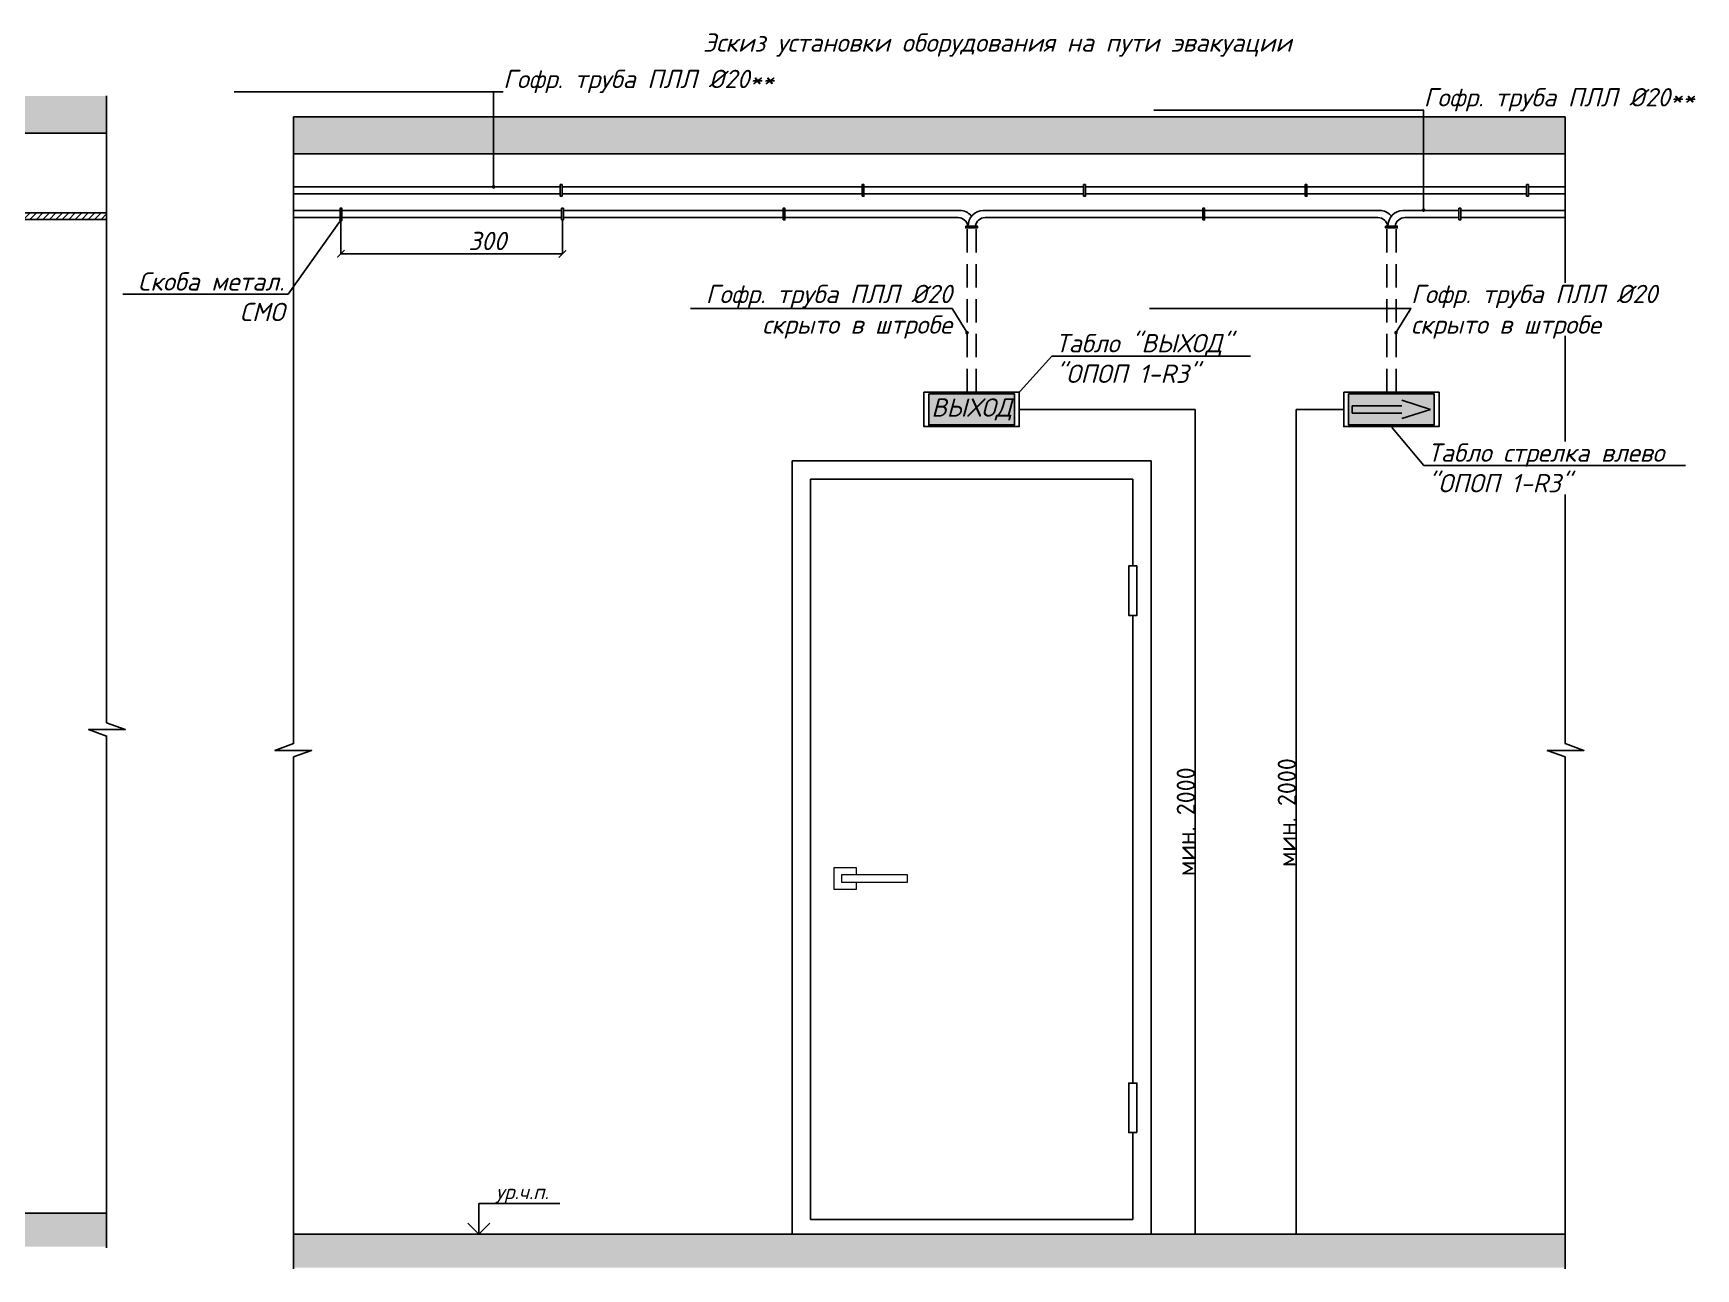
# Model space of a CAD drawing. Extents: x -152830 to 1281226, y -304852 to -2349.
# Drawn here: x 1119140 to 1141825, y -119287 to -102434 of the extents above; entities that cross this region are included whole.
import ezdxf
from ezdxf import colors
from ezdxf.entities.mleader import LeaderData, LeaderLine
from ezdxf.math import Vec2, Vec3

# ---------------------------------------------------------------- set-up
doc = ezdxf.new("R2010")
doc.units = 0
doc.header["$LTSCALE"] = 100
doc.header["$PDMODE"] = 1
doc.header["$PDSIZE"] = 200
doc.linetypes.add('DASHED', pattern=[19.049999999999997, 12.7, -6.35])
doc.layers.get('Defpoints').update_dxf_attribs({"color": 42})
doc.styles.add('BDG_GOST_Common_R', font='GOST_Common.ttf')
doc.styles.add('OlympDesign', font='isocpeui.ttf', dxfattribs={"height": 250})
doc.linetypes.add('зигзаг', pattern='A,0.00254,-5.08,[131,ltypeshp.shx,S=5.08,R=0,X=-5.08,Y=0],-10.16,[131,ltypeshp.shx,S=5.08,R=180,X=5.08,Y=0],-5.08', length=20.32254)
doc.dimstyles.new('BDG_D_1-4', dxfattribs={"dimtxt": 2.5, "dimasz": 2, "dimexe": 1, "dimexo": 0.5, "dimgap": 0.5, "dimtad": 1, "dimdec": 4, "dimlfac": 4, "dimdsep": 46, "dimtxsty": 'BDG_GOST_Common_R', "dimblk": 'ARCHTICK', "dimcen": 0, "dimclrd": 256, "dimclre": 256, "dimclrt": 256, "dimadec": 4, "dimazin": 2, "dimtfac": 1, "dimtdec": 4, "dimtofl": 0, "dimtmove": 1, "dimatfit": 3, "dimfxl": 1, "dimtolj": 1, "dimtzin": 0, "dimlwd": -1, "dimlwe": -1, "dimarcsym": 0})

# ---------------------------------------------------------------- blocks, each defined once
blk = doc.blocks.new('_Dot')
at = {"color": 0, "linetype": 'ByBlock', "lineweight": -2}
blk.add_line((-0.5, 0), (-1, 0), dxfattribs=at)
at = {"color": 0, "linetype": 'ByBlock', "const_width": 0.5}
blk.add_lwpolyline([(-0.25, 0, 1), (0.25, 0, 1)], format="xyb", close=True, dxfattribs=at)
blk = doc.blocks.new('_ArchTick')
at = {"color": 0, "linetype": 'ByBlock', "const_width": 0.15}
blk.add_lwpolyline([(-0.5, -0.5), (0.5, 0.5)], dxfattribs=at)
blk = doc.blocks.new('*D298')
at = {"transparency": 16777216}
for p, q in [((1132594.474280099, -107565.0705998413), (1134994.602888611, -107565.0705998413)), ((1134993.602888611, -118815.0705998413), (1134993.602888611, -107565.0705998413)), ((1134394.474280099, -118815.0705998413), (1134994.602888611, -118815.0705998413))]:
    blk.add_line(p, q, dxfattribs=at)
at = {"layer": 'Defpoints', "color": 0, "transparency": 16777216}
for p in [(1132593.974280099, -107565.0705998413), (1134993.602888611, -107565.0705998413), (1134393.974280099, -118815.0705998413)]:
    blk.add_point(p, dxfattribs=at)
at = {"transparency": 16777216, "xscale": 2, "yscale": 2, "zscale": 2}
for p, rotation in [((1134993.602888611, -107565.0705998413), 90), ((1134993.602888611, -118815.0705998413), 270)]:
    blk.add_blockref('_ArchTick', p, dxfattribs=dict(at, rotation=rotation))
at = {"transparency": 16777216, "insert": (1134867.508191625, -113190.0705998413), "char_height": 2.5, "attachment_point": 5, "rotation": 90, "style": 'BDG_GOST_Common_R'}
blk.add_mtext('\\A1;{\\H100x;мин. 2000}', dxfattribs=at)
blk = doc.blocks.new('_Open90')
at = {"color": 0, "linetype": 'ByBlock', "lineweight": -2}
for p, q in [((0, 0), (-1, 0)), ((-0.5, 0.5), (0, 0)), ((0, 0), (-0.5, -0.5))]:
    blk.add_line(p, q, dxfattribs=at)
blk = doc.blocks.new('*D299')
at = {"transparency": 16777216}
for p, q in [((1137021.653271061, -107565.0705998413), (1136370.258287664, -107565.0705998413)), ((1136371.258287664, -118815.0705998413), (1136371.258287664, -107565.0705998413)), ((1136667.761794846, -118815.0705998413), (1136370.258287664, -118815.0705998413))]:
    blk.add_line(p, q, dxfattribs=at)
at = {"layer": 'Defpoints', "color": 0, "transparency": 16777216}
for p in [(1136371.258287664, -107565.0705998413), (1137022.153271061, -107565.0705998413), (1136668.261794846, -118815.0705998413)]:
    blk.add_point(p, dxfattribs=at)
at = {"transparency": 16777216, "xscale": 2, "yscale": 2, "zscale": 2}
for p, rotation in [((1136371.258287664, -107565.0705998413), 90), ((1136371.258287664, -118815.0705998413), 270)]:
    blk.add_blockref('_ArchTick', p, dxfattribs=dict(at, rotation=rotation))
at = {"transparency": 16777216, "insert": (1136245.663590681, -113065.0705998413), "char_height": 2.5, "width": 1477.531057974106, "attachment_point": 5, "rotation": 90, "style": 'BDG_GOST_Common_R'}
blk.add_mtext('\\A1;{\\H100x;мин. 2000}', dxfattribs=at)
blk = doc.blocks.new('*D302')
at = {"transparency": 16777216}
for p, q in [((1123338.091844519, -104979.710519269), (1123338.091844519, -105443.7734637031)), ((1126360.504078845, -104979.710519269), (1126360.504078845, -105443.7734637031)), ((1123338.091844519, -105442.7734637031), (1126360.504078845, -105442.7734637031))]:
    blk.add_line(p, q, dxfattribs=at)
at = {"layer": 'Defpoints', "color": 0, "transparency": 16777216}
for p in [(1123338.091844519, -104979.210519269), (1126360.504078845, -104979.210519269), (1126360.504078845, -105442.7734637031)]:
    blk.add_point(p, dxfattribs=at)
at = {"transparency": 16777216, "xscale": 100, "yscale": 100, "zscale": 100, "rotation": 180}
blk.add_blockref('_ArchTick', (1123338.091844519, -105442.7734637031), dxfattribs=at)
at = {"transparency": 16777216, "xscale": 100, "yscale": 100, "zscale": 100}
blk.add_blockref('_ArchTick', (1126360.504078845, -105442.7734637031), dxfattribs=at)
at = {"transparency": 16777216, "insert": (1125334.796018842, -105267.7734637031), "char_height": 250, "attachment_point": 5, "style": 'OlympDesign'}
blk.add_mtext('\\A1;300', dxfattribs=at)

msp = doc.modelspace()

# ---------------------------------------------------------------- hatches: boundary and pattern name
h = msp.add_hatch()
h.set_pattern_fill('AR-CONC', color=252, scale=2.0174665)
h.set_pattern_definition([(49.99999999999999, (-2080064.192236504, -4859851.331290068), (367.5514665130268, -32.15657111537142), [38.43273682500001, -422.760105075]), (355, (-2080064.192236504, -4859851.331290068), (-71.1024220702579, 385.450784865438), [30.74618946, -338.2092626034054]), (100.4514447, (-2080033.563045979, -4859854.010997009), (296.4490434730102, 353.2941980381646), [32.66280038870519, -359.2911024573058]), (46.18420000000002, (-2080064.192236504, -4859748.84399187), (546.8928838520023, -84.8189881862913), [57.64910523749958, -634.1401576124933]), (96.63555760999981, (-2080018.617870016, -4859755.912185751), (478.9548874104167, 499.1739176007292), [48.99422063667481, -538.9371404199267]), (351.1841511700001, (-2080064.192236504, -4859748.84399187), (478.9548874376001, 499.1739175761386), [46.11921775482816, -507.3115852475806]), (21, (-2080012.948587405, -4859774.46581642), (305.8769553033673, -206.31661145831), [38.43273682500001, -422.7601050750001]), (326.0000000000001, (-2080012.948587405, -4859774.46581642), (124.6835218234284, 371.593051354914), [30.74618946, -338.2080840599999]), (71.45144499999999, (-2079987.458841141, -4859791.658867478), (430.560476444764, 165.2764418145562), [32.66280038870521, -359.2904830950904]), (37.50000000000001, (-2080064.192236504, -4859851.331290068), (6.231153589860097, 170.5869583327842), [0, -334.108592132, 0, -343.33244897, 0, -339.4891752875]), (7.500000000000001, (-2080064.192236504, -4859851.331290068), (134.8064306558478, 202.1109536462997), [0, -195.750739562, 0, -326.4220447670001, 0, -129.3902139775]), (327.5, (-2080178.465573998, -4859851.331290068), (273.549483464225, -11.55754909229492), [0, -128.10912275, 0, -399.7004629800001, 0, -530.3717681850001]), (317.5, (-2080229.709223098, -4859851.331290068), (298.845661118715, 51.29709387229978), [0, -166.541859575, 0, -265.4421023380001, 0, -376.6408208850001])])
h.paths.add_polyline_path([(1120139.481647483, -103795.4520767464), (1120139.481647483, -103287.821265505), (1110359.004349111, -103287.821265506), (1110359.004349111, -103795.4520767476)])
h = msp.add_hatch()
h.set_pattern_fill('AR-CONC', color=252, scale=2.0174665)
h.set_pattern_definition([(49.99999999999999, (-2062196.710366364, -4860135.944518851), (367.5514665130268, -32.15657111537142), [38.43273682500001, -422.760105075]), (355, (-2062196.710366364, -4860135.944518851), (-71.1024220702579, 385.450784865438), [30.74618946, -338.2092626034054]), (100.4514447, (-2062166.081175839, -4860138.624225792), (296.4490434730102, 353.2941980381646), [32.66280038870519, -359.2911024573058]), (46.18420000000002, (-2062196.710366364, -4860033.457220653), (546.8928838520023, -84.8189881862913), [57.64910523749958, -634.1401576124933]), (96.63555760999981, (-2062151.135999877, -4860040.525414534), (478.9548874104167, 499.1739176007292), [48.99422063667481, -538.9371404199267]), (351.1841511700001, (-2062196.710366364, -4860033.457220653), (478.9548874376001, 499.1739175761386), [46.11921775482816, -507.3115852475806]), (21, (-2062145.466717265, -4860059.079045203), (305.8769553033673, -206.31661145831), [38.43273682500001, -422.7601050750001]), (326.0000000000001, (-2062145.466717265, -4860059.079045203), (124.6835218234284, 371.593051354914), [30.74618946, -338.2080840599999]), (71.45144499999999, (-2062119.976971, -4860076.272096261), (430.560476444764, 165.2764418145562), [32.66280038870521, -359.2904830950904]), (37.50000000000001, (-2062196.710366364, -4860135.944518851), (6.231153589860097, 170.5869583327842), [0, -334.108592132, 0, -343.33244897, 0, -339.4891752875]), (7.500000000000001, (-2062196.710366364, -4860135.944518851), (134.8064306558478, 202.1109536462997), [0, -195.750739562, 0, -326.4220447670001, 0, -129.3902139775]), (327.5, (-2062310.983703857, -4860135.944518851), (273.549483464225, -11.55754909229492), [0, -128.10912275, 0, -399.7004629800001, 0, -530.3717681850001]), (317.5, (-2062362.227352958, -4860135.944518851), (298.845661118715, 51.29709387229978), [0, -166.541859575, 0, -265.4421023380001, 0, -376.6408208850001])])
h.paths.add_polyline_path([(1140043.397120292, -104080.0653055299), (1140043.397120292, -103572.4344942885), (1122692.266854483, -103572.4344942908), (1122692.266854483, -104080.0653055323)])
at = {"linetype": 'Continuous'}
h = msp.add_hatch(dxfattribs=at)
h.set_pattern_fill('ANSI31', color=256, scale=498.7180824616427, style=0)
h.set_pattern_definition([(45, (1107242.194010412, -110037.7782404511), (-44.08086725112241, 44.08086725112241), [])])
h.paths.add_polyline_path([(1114940.850070214, -104973.1943201766), (1114940.850070214, -104883.9453894818), (1110359.004349111, -104883.7290412164), (1110359.004349111, -104972.9779719113)])
h.paths.add_polyline_path([(1115567.847067719, -104883.9749953919), (1115567.847067719, -104973.1943201766), (1114940.850070214, -104973.1943201766), (1120139.481647483, -104973.4397921965), (1120139.481647483, -104884.1908615016)])
h = msp.add_hatch(color=100)
h.dxf.hatch_style = 1
h.paths.add_polyline_path([(1131358.974280098, -107353.5705998413), (1132528.974280098, -107353.5705998413), (1132528.974280098, -107776.5705998413), (1131358.974280098, -107776.5705998413)])
h = msp.add_hatch(color=100)
h.dxf.hatch_style = 1
h.paths.add_polyline_path([(1137087.153271061, -107353.5705998413), (1137087.153271061, -107776.5705998413), (1138257.153271061, -107776.5705998413), (1138257.153271061, -107353.5705998413)])
at = {"true_color": 0x000000}
h = msp.add_hatch(color=18, dxfattribs=at)
h.dxf.hatch_style = 1
h.paths.add_polyline_path([(1137814.179228262, -107615.0705998413), (1137814.179228262, -107690.0705998413), (1138207.153271061, -107565.0705998413), (1137814.179228262, -107440.0705998413), (1137814.179228262, -107515.0705998413), (1137137.153271061, -107515.0705998413), (1137137.153271061, -107615.0705998413)])
h = msp.add_hatch()
h.set_pattern_fill('AR-CONC', color=252, scale=2.0174665)
h.set_pattern_definition([(49.99999999999999, (-2080064.192236507, -4875042.380800687), (367.5514665130268, -32.15657111537142), [38.43273682500001, -422.760105075]), (355, (-2080064.192236507, -4875042.380800687), (-71.1024220702579, 385.450784865438), [30.74618946, -338.2092626034054]), (100.4514447, (-2080033.563045981, -4875045.060507625), (296.4490434730102, 353.2941980381646), [32.66280038870519, -359.2911024573058]), (46.18420000000002, (-2080064.192236507, -4874939.893502487), (546.8928838520023, -84.8189881862913), [57.6491052374996, -634.1401576124936]), (96.63555760999981, (-2080018.617870017, -4874946.96169637), (478.9548874104167, 499.1739176007292), [48.99422063667481, -538.9371404199267]), (351.1841511700001, (-2080064.192236507, -4874939.893502487), (478.9548874376001, 499.1739175761386), [46.11921775482816, -507.3115852475806]), (21, (-2080012.948587406, -4874965.515327036), (305.8769553033673, -206.31661145831), [38.43273682500001, -422.7601050750001]), (326.0000000000001, (-2080012.948587406, -4874965.515327036), (124.6835218234284, 371.593051354914), [30.74618946, -338.2080840599999]), (71.45144499999999, (-2079987.458841141, -4874982.708378093), (430.560476444764, 165.2764418145562), [32.66280038870521, -359.2904830950904]), (37.50000000000001, (-2080064.192236507, -4875042.380800687), (6.231153589860097, 170.5869583327842), [0, -334.108592132, 0, -343.33244897, 0, -339.4891752875]), (7.500000000000001, (-2080064.192236507, -4875042.380800687), (134.8064306558478, 202.1109536462997), [0, -195.750739562, 0, -326.4220447670001, 0, -129.3902139775]), (327.5, (-2080178.465573999, -4875042.380800687), (273.549483464225, -11.55754909229492), [0, -128.10912275, 0, -399.7004629800001, 0, -530.3717681850001]), (317.5, (-2080229.7092231, -4875042.380800687), (298.845661118715, 51.29709387229978), [0, -166.541859575, 0, -265.4421023380001, 0, -376.6408208850001])])
h.paths.add_polyline_path([(1120139.481647483, -118986.5015873643), (1120139.481647483, -118530.4573710563), (1110359.004349111, -118530.4573710579), (1110359.004349111, -118986.5015873659)])
h = msp.add_hatch()
h.set_pattern_fill('AR-CONC', color=252, scale=2.0174665)
h.set_pattern_definition([(49.99999999999999, (-2062196.710366366, -4875326.99402947), (367.5514665130268, -32.15657111537142), [38.43273682500001, -422.760105075]), (355, (-2062196.710366366, -4875326.99402947), (-71.1024220702579, 385.450784865438), [30.74618946, -338.2092626034054]), (100.4514447, (-2062166.081175841, -4875329.673736408), (296.4490434730102, 353.2941980381646), [32.66280038870519, -359.2911024573058]), (46.18420000000002, (-2062196.710366366, -4875224.50673127), (546.8928838520023, -84.8189881862913), [57.6491052374996, -634.1401576124936]), (96.63555760999981, (-2062151.135999877, -4875231.574925153), (478.9548874104167, 499.1739176007292), [48.99422063667481, -538.9371404199267]), (351.1841511700001, (-2062196.710366366, -4875224.50673127), (478.9548874376001, 499.1739175761386), [46.11921775482816, -507.3115852475806]), (21, (-2062145.466717265, -4875250.128555819), (305.8769553033673, -206.31661145831), [38.43273682500001, -422.7601050750001]), (326.0000000000001, (-2062145.466717265, -4875250.128555819), (124.6835218234284, 371.593051354914), [30.74618946, -338.2080840599999]), (71.45144499999999, (-2062119.976971, -4875267.321606876), (430.560476444764, 165.2764418145562), [32.66280038870521, -359.2904830950904]), (37.50000000000001, (-2062196.710366366, -4875326.99402947), (6.231153589860097, 170.5869583327842), [0, -334.108592132, 0, -343.33244897, 0, -339.4891752875]), (7.500000000000001, (-2062196.710366366, -4875326.99402947), (134.8064306558478, 202.1109536462997), [0, -195.750739562, 0, -326.4220447670001, 0, -129.3902139775]), (327.5, (-2062310.983703859, -4875326.99402947), (273.549483464225, -11.55754909229492), [0, -128.10912275, 0, -399.7004629800001, 0, -530.3717681850001]), (317.5, (-2062362.22735296, -4875326.99402947), (298.845661118715, 51.29709387229978), [0, -166.541859575, 0, -265.4421023380001, 0, -376.6408208850001])])
h.paths.add_polyline_path([(1140043.397120292, -119271.1148161477), (1140043.397120292, -118815.0705998399), (1122692.266854483, -118815.0705998431), (1122692.266854483, -119271.1148161509)])

# ---------------------------------------------------------------- linework, layer by layer
at = {"color": 252}
for p, q in [((1110359.004349111, -103795.4520767494), (1120139.481647483, -103795.4520767494)), ((1122692.266854483, -104080.0653055332), (1140043.397120292, -104080.0653055332)), ((1110359.004349111, -118530.4573710575), (1120139.481647483, -118530.4573710575)), ((1122692.266854483, -118815.0705998413), (1140043.397120292, -118815.0705998413))]:
    msp.add_line(p, q, dxfattribs=at)
for p, q in [((1129493.974280098, -108265.0705998413), (1134393.974280098, -108265.0705998413)), ((1129493.974280098, -118815.0705998413), (1129493.974280098, -108265.0705998413)), ((1134393.974280098, -118815.0705998413), (1134393.974280098, -108265.0705998413)), ((1134143.974280098, -108515.0705998413), (1129743.974280098, -108515.0705998413)), ((1134143.974280098, -109699.5960665032), (1134143.974280098, -108515.0705998413)), ((1134143.974280098, -116755.8328575975), (1134143.974280098, -110374.3083420855)), ((1134143.974280098, -118615.0705998413), (1134143.974280098, -117430.5451331794)), ((1134143.974280098, -118615.0705998413), (1129743.974280098, -118615.0705998413))]:
    msp.add_line(p, q)
at = {"lineweight": 9}
for p, q in [((1130068.974280098, -114115.0705998413), (1130068.974280098, -113815.0705998413)), ((1130068.974280098, -113815.0705998413), (1130368.974280098, -113815.0705998413)), ((1130368.974280098, -113815.0705998413), (1130368.974280098, -113915.0705998413)), ((1130168.974280098, -113915.0705998413), (1130168.974280098, -114015.0705998413)), ((1131068.974280098, -113915.0705998413), (1130168.974280098, -113915.0705998413)), ((1130168.974280098, -114015.0705998413), (1131068.974280098, -114015.0705998413)), ((1130368.974280098, -114015.0705998413), (1130368.974280098, -114115.0705998413)), ((1131068.974280098, -114015.0705998413), (1131068.974280098, -113915.0705998413)), ((1130368.974280098, -114115.0705998413), (1130068.974280098, -114115.0705998413))]:
    msp.add_line(p, q, dxfattribs=at)
at = {"color": 252}
for points in [[(1120139.481647483, -103287.8212655059), (1120139.481647483, -111838.3357892863), (1120393.866753278, -111931.5450726118), (1119893.678142178, -111931.5450726118), (1120139.481647483, -112021.357032099), (1120139.481647483, -119002.8294978829)], [(1122692.266854483, -103572.4344942894), (1122692.266854483, -112122.9490180699), (1122437.881748687, -112216.1583013957), (1122938.070359788, -112216.1583013957), (1122692.266854483, -112305.9702608826), (1122692.266854483, -119287.4427266664)], [(1122692.266854483, -103572.4344942894), (1140043.397120292, -103572.4344942894)], [(1140043.397120292, -103572.4344942894), (1140043.397120292, -112122.9490180699), (1140297.782226087, -112216.1583013957), (1139797.593614987, -112216.1583013957), (1140043.397120292, -112305.9702608826), (1140043.397120292, -119287.4427266664)]]:
    msp.add_lwpolyline(points, dxfattribs=at)
at = {"linetype": 'зигзаг', "ltscale": 0.05}
for points in [[(1124486.765490736, -104528.9688285155), (1122692.266854483, -104528.9688285155)], [(1126331.474280097, -104528.9688285006), (1124432.912073507, -104528.9688285062)], [(1127886.765490332, -104528.9688285006), (1126356.474280097, -104528.9688285006)], [(1127832.912073175, -104528.9688285006), (1130450.074080571, -104528.9688285006)], [(1133472.486314896, -104528.4530428186), (1130475.074080571, -104528.4530428186)], [(1136494.898549221, -104528.4530428186), (1133497.486314896, -104528.4530428186)], [(1139517.310783547, -104528.4530428186), (1136519.898549221, -104528.4530428186)], [(1140043.397120292, -104528.4530428186), (1139542.310783547, -104528.4530428186)], [(1124459.838782086, -104626.2346935522), (1122692.266854483, -104626.234693549)], [(1126331.474280097, -104626.2346935466), (1124459.838782086, -104626.2346935522)], [(1127859.838781754, -104626.2346935466), (1126356.474280097, -104626.2346935466)], [(1127859.838781754, -104626.2346935466), (1130450.074080571, -104626.2346935317)], [(1133472.486314896, -104625.7189078558), (1130475.074080571, -104625.7189078558)], [(1136494.898549221, -104625.7189078558), (1133497.486314896, -104625.7189078558)], [(1139517.310783547, -104625.7189078558), (1136519.898549221, -104625.7189078558)], [(1140043.397120292, -104625.7189078558), (1139542.310783547, -104625.7189078558)], [(1123325.591844519, -104851.0832610464), (1122692.266854483, -104851.0832610464)], [(1123325.591844519, -104948.3491260832), (1122692.266854483, -104948.3491260822)], [(1126348.004078845, -104851.0832610464), (1123350.591844519, -104851.0832610464)], [(1126348.004078845, -104948.3491260832), (1123350.591844519, -104948.3491260776)], [(1129370.41631317, -104851.0832610464), (1126373.004078845, -104851.0832610464)], [(1129370.41631317, -104948.3491260832), (1126373.004078845, -104948.3491260776)], [(1131786.765490334, -104851.0832610315), (1129395.41631317, -104851.0832610464)], [(1131759.838781754, -104948.3491260776), (1129400.117645897, -104948.3491260776)], [(1135098.595304132, -104851.0832610464), (1132101.183069807, -104851.0832610464)], [(1135098.595304132, -104948.3491260832), (1132128.109778442, -104948.3491260776)], [(1137514.944481296, -104851.0832610315), (1135123.595304132, -104851.0832610464)], [(1137488.017772717, -104948.3491260776), (1135128.296636859, -104948.3491260776)], [(1137829.362060422, -104851.0832610464), (1138592.922631502, -104851.0832610464)], [(1137856.288769405, -104948.3491260776), (1138592.922631502, -104948.3491260776)], [(1140043.397120292, -104850.5674753649), (1138617.922631502, -104850.5674753649)], [(1140043.397120292, -104947.8333404016), (1138617.922631502, -104947.8333404016)]]:
    msp.add_lwpolyline(points, dxfattribs=at)
for points in [[(1126331.474280097, -104657.0960867231), (1126331.474280097, -104498.1074353148), (1126356.474280097, -104498.1074353148), (1126356.474280097, -104657.0960867231)], [(1130450.074080571, -104657.0960867231), (1130450.074080571, -104498.1074353148), (1130475.074080571, -104498.1074353148), (1130475.074080571, -104657.0960867231)], [(1133472.486314896, -104656.5803010416), (1133472.486314896, -104497.5916496328), (1133497.486314896, -104497.5916496328), (1133497.486314896, -104656.5803010416)], [(1136494.898549221, -104656.5803010416), (1136494.898549221, -104497.5916496328), (1136519.898549221, -104497.5916496328), (1136519.898549221, -104656.5803010416)], [(1139517.310783547, -104656.5803010416), (1139517.310783547, -104497.5916496328), (1139542.310783547, -104497.5916496328), (1139542.310783547, -104656.5803010416)], [(1123325.591844519, -104979.210519269), (1123325.591844519, -104820.2218678606), (1123350.591844519, -104820.2218678606), (1123350.591844519, -104979.210519269)], [(1126348.004078845, -104979.210519269), (1126348.004078845, -104820.2218678606), (1126373.004078845, -104820.2218678606), (1126373.004078845, -104979.210519269)], [(1129370.41631317, -104979.2105192694), (1129370.41631317, -104820.2218678606), (1129395.41631317, -104820.2218678606), (1129395.41631317, -104979.2105192694)], [(1135098.595304132, -104979.2105192694), (1135098.595304132, -104820.2218678606), (1135123.595304132, -104820.2218678606), (1135123.595304132, -104979.2105192694)], [(1138592.922631502, -104979.2105192694), (1138592.922631502, -104820.2218678606), (1138617.922631502, -104820.2218678606), (1138617.922631502, -104979.2105192694)], [(1131864.479954394, -105064.9340117195), (1132023.468605803, -105064.9340117195), (1132023.468605803, -105089.9340117195), (1131864.479954394, -105089.9340117195)], [(1137592.658945357, -105064.9340117195), (1137751.647596766, -105064.9340117195), (1137751.647596766, -105089.9340117195), (1137592.658945357, -105089.9340117195)], [(1134199.658652052, -109699.5960665032), (1134088.289908145, -109699.5960665032), (1134088.289908145, -110374.3083420855), (1134199.658652052, -110374.3083420855)], [(1134199.658652052, -117430.5451331794), (1134088.289908145, -117430.5451331794), (1134088.289908145, -116755.8328575975), (1134199.658652052, -116755.8328575975)]]:
    msp.add_lwpolyline(points, close=True)
for points in [[(1115567.847067719, -104883.9749953919), (1120139.481647483, -104884.1908615016), (1120139.481647483, -104973.4397921965), (1110359.004349111, -104972.9779719113), (1110359.004349111, -104883.7290412164), (1114940.850070214, -104883.9453894818)], [(1137137.153271061, -107615.0705998413), (1137137.153271061, -107515.0705998413)], [(1138207.153271061, -107565.0705998413), (1137814.179228262, -107440.0705998413)], [(1137137.153271061, -107615.0705998413), (1137814.179228262, -107615.0705998413)], [(1138207.153271061, -107565.0705998413), (1137814.179228262, -107690.0705998413)], [(1129743.974280098, -118615.0705998413), (1129743.974280098, -108515.0705998413)]]:
    msp.add_lwpolyline(points)
at = {"linetype": 'DASHED', "ltscale": 0.25}
for points in [[(1131881.474280098, -107330.0705998413), (1131881.474280098, -105089.9340117195)], [(1132006.474280098, -107330.0705998413), (1132006.474280098, -105089.9340117195)], [(1137609.653271061, -107330.0705998413), (1137609.653271061, -105089.9340117195)], [(1137734.653271061, -107330.0705998413), (1137734.653271061, -105089.9340117195)]]:
    msp.add_lwpolyline(points, dxfattribs=at)
at = {"color": 100}
for points in [[(1131293.974280098, -107330.0705998413), (1132593.974280098, -107330.0705998413), (1132593.974280098, -107800.0705998413), (1131293.974280098, -107800.0705998413)], [(1131358.974280098, -107353.5705998413), (1132528.974280098, -107353.5705998413), (1132528.974280098, -107776.5705998413), (1131358.974280098, -107776.5705998413)], [(1137022.153271061, -107330.0705998413), (1138322.153271061, -107330.0705998413), (1138322.153271061, -107800.0705998413), (1137022.153271061, -107800.0705998413)], [(1137087.153271061, -107353.5705998413), (1138257.153271061, -107353.5705998413), (1138257.153271061, -107776.5705998413), (1137087.153271061, -107776.5705998413)]]:
    msp.add_lwpolyline(points, close=True, dxfattribs=at)
at = {"color": 18, "true_color": 0x000000}
msp.add_lwpolyline([(1137137.153271061, -107515.0705998413), (1137814.179228262, -107515.0705998413)], dxfattribs=at)
msp.add_lwpolyline([(1125067.488078853, -118663.6518554528, 10, 10, 0), (1125218.889142836, -118815.0705998413, 10, 10, 0), (1125370.29020682, -118663.6518554528, 0, 0, 0)], format="xyseb")
at = {"linetype": 'зигзаг', "ltscale": 0.05}
for centre, radius, start, end in [((1131757.419643658, -105086.9074449216), 138.5794355234712, 9.123439733982787, 88.99975459453356), ((1131778.891714108, -105063.5619145253), 212.6244918691592, 42.97112465360967, 87.87777357242187), ((1132109.056846089, -105063.5619145253), 212.624491869033, 92.12222642757814, 180.3697406896626), ((1132130.528916538, -105086.9074449216), 138.5794355234712, 91.00024540546644, 170.8765602660172), ((1137485.598634621, -105086.9074449216), 138.5794355234712, 9.123439733982787, 88.99975459453356), ((1137507.070705071, -105063.5619145253), 212.6244918691592, 42.97112465360967, 87.87777357242187), ((1137837.235837052, -105063.5619145253), 212.624491869033, 92.12222642757814, 180.3697406896626), ((1137858.707907501, -105086.9074449216), 138.5794355234712, 91.00024540546644, 170.8765602660172)]:
    msp.add_arc(centre, radius, start, end, dxfattribs=at)

# ---------------------------------------------------------------- texts
at = {"linetype": 'Continuous', "insert": (1132295.224764573, -102594.6017893169), "char_height": 250, "attachment_point": 5, "style": 'OlympDesign'}
msp.add_mtext_dynamic_manual_height_columns('Эскиз установки оборудования на пути эвакуации', width=9839.889307704027, gutter_width=1, heights=[0], dxfattribs=at)
at = {"color": 18, "true_color": 0x000000, "insert": (1131943.974280098, -107565.0705998413), "char_height": 250, "width": 1300, "attachment_point": 5, "style": 'OlympDesign'}
msp.add_mtext('ВЫХОД', dxfattribs=at)

# ---------------------------------------------------------------- dimensions: what is measured, and where the dimension line sits
dim = msp.add_linear_dim(base=(1126360.504078845, -105442.7734637031), p1=(1123338.091844519, -104979.210519269), p2=(1126360.504078845, -104979.210519269), text='300', dimstyle='BDG_D_1-4', override={"dimtxt": 250, "dimasz": 100, "dimgap": 50, "dimdec": 0, "dimlfac": 0.1, "dimtxsty": 'OlympDesign'})
dim.commit()
dim.dimension.update_dxf_attribs({"geometry": '*D302', "text_midpoint": (1125334.796018842, -105442.7734637031), "dimtype": 160})
for base, p1, p2, picture, middle in [((1134993.602888611, -107565.0705998413), (1134393.974280098, -118815.0705998413), (1132593.974280098, -107565.0705998413), '*D298', (1134993.102888595, -113190.0705998413)), ((1136371.258287664, -107565.0705998413), (1136668.261794846, -118815.0705998413), (1137022.153271061, -107565.0705998413), '*D299', (1136371.258287651, -113065.0705998413))]:
    dim = msp.add_linear_dim(base=base, p1=p1, p2=p2, angle=90, text='{\\H100x;мин. 2000}', dimstyle='BDG_D_1-4')
    dim.commit()
    dim.dimension.update_dxf_attribs({"geometry": picture, "text_midpoint": middle, "dimtype": 160})

# ---------------------------------------------------------------- leaders
ml = msp.add_multileader_mtext('Standard')
ml.set_content('Гофр. труба ПЛЛ %%C20**', color=256, style='OlympDesign')
ml.set_leader_properties(color=256, linetype='ByLayer', lineweight=-1)
ml.set_arrow_properties(name='DOT')
ml.build(insert=Vec2(0, 0))
ml.multileader.update_dxf_attribs({"text_left_attachment_type": 6, "text_right_attachment_type": 6, "dogleg_length": 2, "arrow_head_size": 50})
ctx = ml.context
ctx.base_point, ctx.char_height, ctx.arrow_head_size, ctx.landing_gap_size, ctx.plane_origin = Vec3(1125551.151612689, -103232.0317841306), 250, 50, 0, Vec3(1137910.666571118, -95528.58022978841)
ctx.left_attachment, ctx.right_attachment = 6, 6
notes = []
notes.append((ctx, [(1, (1, 1, 0), (1125421.358844451, -103232.0317841306), (1, 0), 129.792768238578, [(0, [(1125421.358844451, -104528.9688285057)], 0, [])])]))
ctx.mtext.insert, ctx.mtext.width, ctx.mtext.defined_height, ctx.mtext.flow_direction = Vec3(1125551.151612689, -102932.0317841306), 3632.611476213206, 71.36492098099365, 5
ml = msp.add_multileader_mtext('Standard')
ml.set_content('Гофр. труба ПЛЛ %%C20**', color=256, style='OlympDesign')
ml.set_leader_properties(color=256, linetype='ByLayer', lineweight=-1)
ml.set_arrow_properties(name='DOT')
ml.build(insert=Vec2(0, 0))
ml.multileader.update_dxf_attribs({"text_left_attachment_type": 6, "text_right_attachment_type": 6, "dogleg_length": 2, "arrow_head_size": 50})
ctx = ml.context
ctx.base_point, ctx.char_height, ctx.arrow_head_size, ctx.landing_gap_size, ctx.plane_origin = Vec3(1138112.525039144, -103482.0317841404), 250, 50, 0, Vec3(1150599.832765811, -95778.58022979819)
ctx.left_attachment, ctx.right_attachment = 6, 6
notes.append((ctx, [(1, (1, 1, 0), (1138110.525039144, -103482.0317841404), (1, 0), 2, [(0, [(1138110.525039144, -104845.7871519181)], 0, [])])]))
ctx.mtext.insert, ctx.mtext.width, ctx.mtext.defined_height, ctx.mtext.flow_direction = Vec3(1138112.525039144, -103182.0317841404), 3644.258590103593, 71.36492098099365, 5
ml = msp.add_multileader_mtext('Standard')
ml.set_content('Шпилька', color=256, style='OlympDesign')
ml.set_leader_properties(color=256, linetype='ByLayer', lineweight=-1)
ml.set_arrow_properties(name='DOT')
ml.build(insert=Vec2(0, 0))
ml.multileader.update_dxf_attribs({"text_left_attachment_type": 6, "text_right_attachment_type": 6, "dogleg_length": 2, "arrow_head_size": 50})
ctx = ml.context
ctx.base_point, ctx.char_height, ctx.arrow_head_size, ctx.landing_gap_size, ctx.plane_origin = Vec3(1116490.620724505, -104166.4191064666), 250, 50, 0, Vec3(1102483.362904373, -97129.56044176183)
ctx.left_attachment, ctx.right_attachment = 6, 6
notes.append((ctx, [(0, (1, 1, 0), (1116488.620724505, -104166.4191064666), (1, 0), 2, [(0, [(1115324.274004694, -103896.4928446867)], 0, [])])]))
ctx.mtext.insert, ctx.mtext.width, ctx.mtext.defined_height, ctx.mtext.flow_direction = Vec3(1116490.620724505, -103866.4191064666), 3607.549119187519, 71.36492098099365, 5
ml = msp.add_multileader_mtext('Standard')
ml.set_content('Состав подвеса:\\P-Трос\\P-Саморез и мет. дюбель\\P-Зажим', color=256, style='OlympDesign')
ml.set_leader_properties(color=256, linetype='ByLayer', lineweight=-1)
ml.set_arrow_properties(name='DOT')
ml.build(insert=Vec2(0, 0))
ml.multileader.update_dxf_attribs({"text_left_attachment_type": 6, "text_right_attachment_type": 6, "dogleg_length": 2, "arrow_head_size": 50})
ctx = ml.context
ctx.base_point, ctx.char_height, ctx.arrow_head_size, ctx.landing_gap_size, ctx.plane_origin = Vec3(1116490.620724505, -105421.4935588193), 250, 50, 0, Vec3(1102483.362904373, -95275.16860574888)
ctx.left_attachment, ctx.right_attachment = 6, 6
notes.append((ctx, [(0, (1, 1, 0), (1116488.620724505, -105421.4935588193), (1, 0), 2, [(0, [(1115496.620642022, -104273.1906169757)], 0, [])])]))
ctx.mtext.insert, ctx.mtext.width, ctx.mtext.defined_height, ctx.mtext.flow_direction = Vec3(1116490.620724505, -105121.4935588193), 3607.549119187519, 71.36492098099365, 5
ml = msp.add_multileader_mtext('Standard')
ml.set_content('Скоба метал.\\PСМО', color=256, style='OlympDesign')
ml.set_leader_properties(color=256, linetype='ByLayer', lineweight=-1)
ml.set_arrow_properties(name='DOT')
ml.build(insert=Vec2(0, 0))
ml.multileader.update_dxf_attribs({"text_left_attachment_type": 6, "text_right_attachment_type": 6, "dogleg_length": 50, "arrow_head_size": 50})
ctx = ml.context
ctx.base_point, ctx.char_height, ctx.arrow_head_size, ctx.landing_gap_size, ctx.plane_origin = Vec3(1120435.931516269, -105994.4958652941), 250, 50, 0, Vec3(1110848.784117856, -98175.66020428049)
ctx.left_attachment, ctx.right_attachment, ctx.text_align_type = 6, 6, 2
notes.append((ctx, [(1, (1, 1, 0), (1122616.613334451, -105994.4958652941), (-1, 0), 50, [(0, [(1123338.091844519, -104979.210519269)], 0, [])])]))
ctx.mtext.insert, ctx.mtext.width, ctx.mtext.defined_height, ctx.mtext.alignment, ctx.mtext.flow_direction = Vec3(1122566.613334451, -105694.4958652941), 3346.015673994552, 71.36492098099365, 3, 5
ml = msp.add_multileader_mtext('Standard')
ml.set_content('Гофр. труба ПЛЛ %%C20\\Pскрыто в штробе', color=256, style='OlympDesign')
ml.set_leader_properties(color=256, linetype='ByLayer', lineweight=-1)
ml.set_arrow_properties(name='DOT')
ml.build(insert=Vec2(0, 0))
ml.multileader.update_dxf_attribs({"text_left_attachment_type": 6, "text_right_attachment_type": 6, "dogleg_length": 2, "arrow_head_size": 50})
ctx = ml.context
ctx.base_point, ctx.char_height, ctx.arrow_head_size, ctx.landing_gap_size, ctx.plane_origin = Vec3(1128159.925901091, -106190.2871824571), 250, 50, 0, Vec3(1140089.6676454, -97691.92928441692)
ctx.left_attachment, ctx.right_attachment, ctx.text_align_type = 6, 6, 2
notes.append((ctx, [(0, (1, 1, 0), (1131678.781961697, -106190.2871824571), (-1, 0), 2, [(0, [(1131881.474280098, -106517.8968632173)], 0, [])])]))
ctx.mtext.insert, ctx.mtext.width, ctx.mtext.defined_height, ctx.mtext.alignment, ctx.mtext.flow_direction = Vec3(1131676.781961697, -105865.2871824571), 4091.711568340193, 71.36492098099365, 3, 5
at = {"ltscale": 2}
ml = msp.add_multileader_mtext('Standard', dxfattribs=at)
ml.set_content('ур.ч.п.', color=256, style='OlympDesign')
ml.set_leader_properties(color=256, linetype='ByLayer', lineweight=-1)
ml.set_arrow_properties(name='OPEN90')
ml.build(insert=Vec2(0, 0))
ml.multileader.update_dxf_attribs({"text_left_attachment_type": 6, "text_right_attachment_type": 6, "dogleg_length": 100, "arrow_head_size": 302.619975})
ctx = ml.context
ctx.base_point, ctx.char_height, ctx.arrow_head_size, ctx.landing_gap_size, ctx.plane_origin = Vec3(1125400.720859407, -118397.3872531516), 200, 302.619975, 50.4366625, Vec3(1125218.889142837, -118948.2176756699)
ctx.left_attachment, ctx.right_attachment = 6, 6
notes.append((ctx, [(0, (1, 1, 0), (1125218.889142837, -118397.3872531516), (1, 0), 181.8317165698691, [(0, [(1125218.889142836, -118815.0705998413)], 0, [])])]))
ctx.mtext.insert, ctx.mtext.flow_direction = Vec3(1125451.157521907, -118137.3872531516), 5
for ctx, leaders in notes:
    for number, flags, end, landing, length, lines in leaders:
        leader = LeaderData()
        leader.index, (leader.has_last_leader_line, leader.has_dogleg_vector, leader.attachment_direction) = number, flags
        leader.last_leader_point, leader.dogleg_vector, leader.dogleg_length = Vec3(end), Vec3(landing), length
        for number, points, colour, breaks in lines:
            line = LeaderLine()
            line.index, line.vertices, line.color, line.breaks = number, Vec3.list(points), colors.encode_raw_color(colour), breaks
            leader.lines.append(line)
        ctx.leaders.append(leader)

# ---------------------------------------------------------------- next in the draw order: leaders
ml = msp.add_multileader_mtext('Standard')
ml.set_content('Гофр. труба ПЛЛ %%C20\\Pскрыто в штробе', color=256, style='OlympDesign')
ml.set_leader_properties(color=256, linetype='ByLayer', lineweight=-1)
ml.set_arrow_properties(name='DOT')
ml.build(insert=Vec2(0, 0))
ml.multileader.update_dxf_attribs({"text_left_attachment_type": 6, "text_right_attachment_type": 6, "dogleg_length": 2, "arrow_head_size": 50})
ctx = ml.context
ctx.base_point, ctx.char_height, ctx.arrow_head_size, ctx.landing_gap_size, ctx.plane_origin = Vec3(1137939.345589463, -106190.2871824571), 250, 50, 0, Vec3(1129526.45990576, -97691.92928441692)
ctx.left_attachment, ctx.right_attachment = 6, 6
notes = []
notes.append((ctx, [(0, (1, 1, 0), (1137937.345589463, -106190.2871824571), (1, 0), 2, [(0, [(1137734.653271061, -106517.8968632173)], 0, [])])]))
ctx.mtext.insert, ctx.mtext.width, ctx.mtext.defined_height, ctx.mtext.flow_direction = Vec3(1137939.345589463, -105865.2871824571), 3830.925992296077, 71.36492098099365, 5
ctx.mtext.has_bg_fill, ctx.mtext.bg_color, ctx.mtext.bg_scale_factor, ctx.mtext.bg_transparency, ctx.mtext.use_window_bg_color = 1, -1073741824, 1.1, 0, 1
ml = msp.add_multileader_mtext('Standard')
ml.set_content('Табло стрелка влево\\P"ОПОП 1-R3"', color=256, style='OlympDesign')
ml.set_leader_properties(color=256, linetype='ByLayer', lineweight=-1)
ml.set_arrow_properties(name='DOT')
ml.build(insert=Vec2(0, 0))
ml.multileader.update_dxf_attribs({"text_left_attachment_type": 6, "text_right_attachment_type": 6, "dogleg_length": 2, "arrow_head_size": 25})
ctx = ml.context
ctx.base_point, ctx.char_height, ctx.arrow_head_size, ctx.landing_gap_size, ctx.plane_origin = Vec3(1138117.851937296, -108329.7001660409), 250, 25, 50.4366625, Vec3(1129204.623103549, -117962.8589747114)
ctx.left_attachment, ctx.right_attachment = 6, 6
notes.append((ctx, [(0, (1, 1, 0), (1138115.851937296, -108329.7001660409), (1, 0), 2, [(0, [(1137672.153271061, -107800.0705998413)], 0, [])])]))
ctx.mtext.insert, ctx.mtext.defined_height, ctx.mtext.flow_direction = Vec3(1138168.288599796, -108029.7001660409), 86.29373758282182, 5
ctx.mtext.has_bg_fill, ctx.mtext.bg_color, ctx.mtext.bg_scale_factor, ctx.mtext.bg_transparency, ctx.mtext.use_window_bg_color = 1, -1073741824, 1.1, 0, 1
for ctx, leaders in notes:
    for number, flags, end, landing, length, lines in leaders:
        leader = LeaderData()
        leader.index, (leader.has_last_leader_line, leader.has_dogleg_vector, leader.attachment_direction) = number, flags
        leader.last_leader_point, leader.dogleg_vector, leader.dogleg_length = Vec3(end), Vec3(landing), length
        for number, points, colour, breaks in lines:
            line = LeaderLine()
            line.index, line.vertices, line.color, line.breaks = number, Vec3.list(points), colors.encode_raw_color(colour), breaks
            leader.lines.append(line)
        ctx.leaders.append(leader)

# ---------------------------------------------------------------- next in the draw order: leaders
ml = msp.add_multileader_mtext('Standard')
ml.set_content('Табло "ВЫХОД"\\P"ОПОП 1-R3"', color=256, style='OlympDesign')
ml.set_leader_properties(color=256, linetype='ByLayer', lineweight=-1)
ml.set_arrow_properties(name='DOT')
ml.build(insert=Vec2(0, 0))
ml.multileader.update_dxf_attribs({"text_left_attachment_type": 6, "text_right_attachment_type": 6, "dogleg_length": 2, "arrow_head_size": 25})
ctx = ml.context
ctx.base_point, ctx.char_height, ctx.arrow_head_size, ctx.landing_gap_size, ctx.plane_origin = Vec3(1133039.672946333, -106836.9038700129), 250, 25, 50.4366625, Vec3(1124126.444112586, -117492.8589747114)
ctx.left_attachment, ctx.right_attachment = 6, 6
notes = []
notes.append((ctx, [(0, (1, 1, 0), (1133037.672946333, -106836.9038700129), (1, 0), 2, [(0, [(1132593.974280098, -107330.0705998413)], 0, [])])]))
ctx.mtext.insert, ctx.mtext.defined_height, ctx.mtext.flow_direction = Vec3(1133090.109608833, -106536.9038700129), 86.29373758282182, 5
for ctx, leaders in notes:
    for number, flags, end, landing, length, lines in leaders:
        leader = LeaderData()
        leader.index, (leader.has_last_leader_line, leader.has_dogleg_vector, leader.attachment_direction) = number, flags
        leader.last_leader_point, leader.dogleg_vector, leader.dogleg_length = Vec3(end), Vec3(landing), length
        for number, points, colour, breaks in lines:
            line = LeaderLine()
            line.index, line.vertices, line.color, line.breaks = number, Vec3.list(points), colors.encode_raw_color(colour), breaks
            leader.lines.append(line)
        ctx.leaders.append(leader)

doc.saveas('drawing.dxf')
